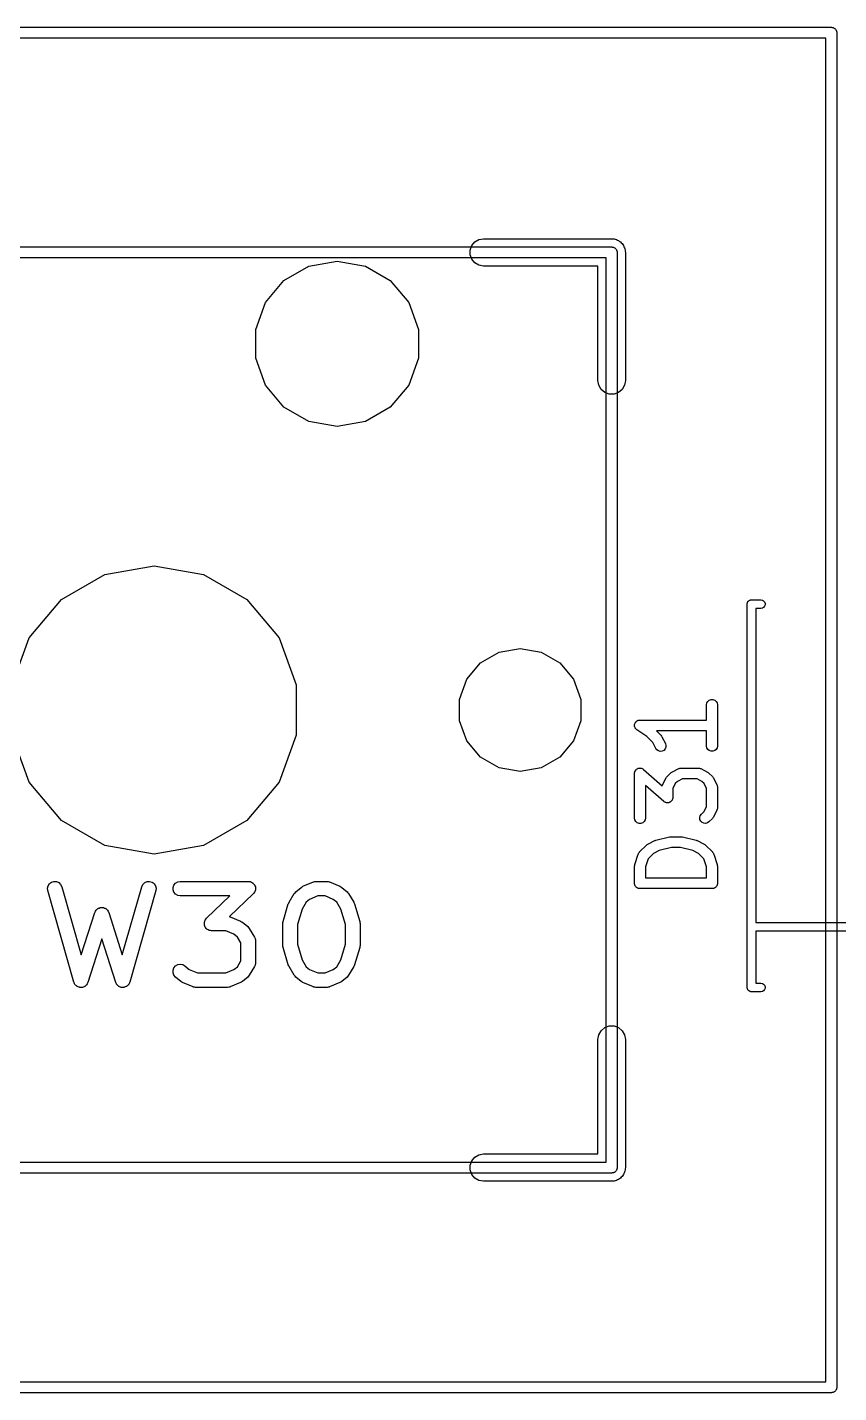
# Model space of a CAD drawing. Header units: millimetres. Extents: x 50 to 169, y 50 to 167.
# Drawn here: x 61.35 to 72.61, y 70.3 to 89.25 of the extents above; entities that cross this region are included whole.
import ezdxf

# ---------------------------------------------------------------- set-up
doc = ezdxf.new("R2010")
doc.units = ezdxf.units.MM
doc.layers.add('BLACK', color=7, linetype='Continuous')

# ---------------------------------------------------------------- blocks, each defined once
blk = doc.blocks.new('hhskb2-Cmts.User')
at = {"layer": 'BLACK'}
for p, q in [((43.65, -100.574), (56.35, -100.574)), ((56.35, -100.574), (56.3566, -100.575)), ((56.3566, -100.575), (56.3632, -100.575)), ((56.3632, -100.575), (56.3695, -100.577)), ((56.3695, -100.577), (56.3761, -100.578)), ((56.3761, -100.578), (56.3818, -100.582)), ((56.3818, -100.582), (56.3881, -100.584)), ((56.3881, -100.584), (56.3932, -100.588)), ((56.3932, -100.588), (56.399, -100.592)), ((56.399, -100.592), (56.4033, -100.597)), ((56.4033, -100.597), (56.4084, -100.601)), ((56.4084, -100.601), (56.4117, -100.607)), ((56.4117, -100.607), (56.416, -100.612)), ((56.416, -100.612), (56.4183, -100.618)), ((56.2738, -100.726), (43.7262, -100.726)), ((56.2738, -113.274), (56.2738, -100.726)), ((56.4183, -100.618), (56.4216, -100.624)), ((56.4216, -100.624), (56.4228, -100.631)), ((56.4228, -100.631), (56.425, -100.637)), ((56.425, -100.637), (56.425, -100.643)), ((56.425, -100.643), (56.4262, -100.65)), ((56.4262, -100.65), (56.4262, -113.35)), ((43.7262, -113.274), (56.2738, -113.274)), ((56.35, -113.426), (43.65, -113.426)), ((56.3566, -113.425), (56.35, -113.426)), ((56.3632, -113.425), (56.3566, -113.425)), ((56.3695, -113.423), (56.3632, -113.425)), ((56.3761, -113.422), (56.3695, -113.423)), ((56.3818, -113.418), (56.3761, -113.422)), ((56.3881, -113.416), (56.3818, -113.418)), ((56.3932, -113.412), (56.3881, -113.416)), ((56.399, -113.408), (56.3932, -113.412)), ((56.4033, -113.403), (56.399, -113.408)), ((56.4084, -113.399), (56.4033, -113.403)), ((56.4117, -113.393), (56.4084, -113.399)), ((56.416, -113.388), (56.4117, -113.393)), ((56.4183, -113.382), (56.416, -113.388)), ((56.4216, -113.376), (56.4183, -113.382)), ((56.4228, -113.369), (56.4216, -113.376)), ((56.425, -113.363), (56.4228, -113.369)), ((56.4262, -113.35), (56.425, -113.357)), ((56.425, -113.357), (56.425, -113.363))]:
    blk.add_line(p, q, dxfattribs=at)
blk = doc.blocks.new('hhskb2-Dwgs.User')
at = {"layer": 'BLACK'}
for p, q in [((40.602, -97.5258), (59.398, -97.5258)), ((59.398, -97.5258), (59.4046, -97.527)), ((59.4046, -97.527), (59.4112, -97.527)), ((59.4112, -97.527), (59.4175, -97.5292)), ((59.4175, -97.5292), (59.4241, -97.5304)), ((59.4241, -97.5304), (59.4298, -97.5337)), ((59.4298, -97.5337), (59.4361, -97.536)), ((59.4361, -97.536), (59.4412, -97.5403)), ((59.4412, -97.5403), (59.447, -97.5436)), ((59.447, -97.5436), (59.4513, -97.5487)), ((59.4513, -97.5487), (59.4564, -97.553)), ((59.4564, -97.553), (59.4597, -97.5588)), ((59.4597, -97.5588), (59.464, -97.5639)), ((59.464, -97.5639), (59.4663, -97.5702)), ((59.4663, -97.5702), (59.4696, -97.5759)), ((59.4696, -97.5759), (59.4708, -97.5825)), ((59.4708, -97.5825), (59.473, -97.5888)), ((59.3218, -97.6782), (40.6782, -97.6782)), ((59.3218, -116.322), (59.3218, -97.6782)), ((59.473, -97.5888), (59.473, -97.5954)), ((59.473, -97.5954), (59.4742, -97.602)), ((59.4742, -97.602), (59.4742, -116.398)), ((40.6782, -116.322), (59.3218, -116.322)), ((59.398, -116.474), (40.602, -116.474)), ((59.4046, -116.473), (59.398, -116.474)), ((59.4112, -116.473), (59.4046, -116.473)), ((59.4175, -116.471), (59.4112, -116.473)), ((59.4241, -116.47), (59.4175, -116.471)), ((59.4298, -116.466), (59.4241, -116.47)), ((59.4361, -116.464), (59.4298, -116.466)), ((59.4412, -116.46), (59.4361, -116.464)), ((59.447, -116.456), (59.4412, -116.46)), ((59.4513, -116.451), (59.447, -116.456)), ((59.4564, -116.447), (59.4513, -116.451)), ((59.4597, -116.441), (59.4564, -116.447)), ((59.464, -116.436), (59.4597, -116.441)), ((59.4663, -116.43), (59.464, -116.436)), ((59.4696, -116.424), (59.4663, -116.43)), ((59.4708, -116.417), (59.4696, -116.424)), ((59.473, -116.411), (59.4708, -116.417)), ((59.4742, -116.398), (59.473, -116.405)), ((59.473, -116.405), (59.473, -116.411))]:
    blk.add_line(p, q, dxfattribs=at)
blk = doc.blocks.new('hhskb2-F.SilkS')
at = {"layer": 'BLACK'}
for p, q in [((54.3844, -100.617), (54.407, -100.555)), ((54.407, -100.555), (54.4495, -100.504)), ((54.4495, -100.504), (54.5068, -100.471)), ((54.5068, -100.471), (54.572, -100.459)), ((54.572, -100.459), (56.35, -100.459)), ((56.35, -100.459), (56.3664, -100.462)), ((56.3664, -100.462), (56.3831, -100.462)), ((56.3831, -100.462), (56.3987, -100.468)), ((56.3987, -100.468), (56.4152, -100.471)), ((56.4152, -100.471), (56.4296, -100.479)), ((56.4296, -100.479), (56.4452, -100.485)), ((56.4452, -100.485), (56.458, -100.496)), ((56.458, -100.496), (56.4725, -100.504)), ((56.4725, -100.504), (56.4832, -100.517)), ((56.4832, -100.517), (56.4959, -100.528)), ((56.4959, -100.528), (56.5043, -100.542)), ((56.5043, -100.542), (56.515, -100.555)), ((56.515, -100.555), (56.5207, -100.57)), ((56.5207, -100.57), (56.529, -100.585)), ((56.529, -100.585), (56.5319, -100.601)), ((56.5319, -100.601), (56.5376, -100.617)), ((52.1476, -100.842), (52.54, -100.773)), ((52.54, -100.773), (52.9324, -100.842)), ((54.3844, -100.683), (54.3844, -100.617)), ((54.407, -100.745), (54.3844, -100.683)), ((54.4495, -100.796), (54.407, -100.745)), ((54.5068, -100.829), (54.4495, -100.796)), ((56.5376, -100.617), (56.5376, -100.634)), ((56.5376, -100.634), (56.5405, -100.65)), ((56.5405, -100.65), (56.5405, -102.428)), ((51.8025, -101.041), (52.1476, -100.842)), ((52.9324, -100.842), (53.2775, -101.041)), ((54.572, -100.84), (54.5068, -100.829)), ((56.1595, -100.84), (54.572, -100.84)), ((56.1595, -102.428), (56.1595, -100.84)), ((51.5464, -101.346), (51.8025, -101.041)), ((53.2775, -101.041), (53.5336, -101.346)), ((51.4101, -101.721), (51.5464, -101.346)), ((53.5336, -101.346), (53.6699, -101.721)), ((51.4101, -102.119), (51.4101, -101.721)), ((53.6699, -101.721), (53.6699, -102.119)), ((51.5464, -102.494), (51.4101, -102.119)), ((53.6699, -102.119), (53.5336, -102.494)), ((51.8025, -102.799), (51.5464, -102.494)), ((53.5336, -102.494), (53.2775, -102.799)), ((56.171, -102.493), (56.1595, -102.428)), ((56.2041, -102.55), (56.171, -102.493)), ((56.529, -102.493), (56.4959, -102.55)), ((56.5405, -102.428), (56.529, -102.493)), ((56.2547, -102.593), (56.2041, -102.55)), ((56.3169, -102.616), (56.2547, -102.593)), ((56.3831, -102.616), (56.3169, -102.616)), ((56.4452, -102.593), (56.3831, -102.616)), ((56.4959, -102.55), (56.4452, -102.593)), ((52.1476, -102.998), (51.8025, -102.799)), ((53.2775, -102.799), (52.9324, -102.998)), ((52.54, -103.067), (52.1476, -102.998)), ((52.9324, -102.998), (52.54, -103.067)), ((48.7134, -105.467), (49.3154, -105.119)), ((49.3154, -105.119), (50, -104.998)), ((50, -104.998), (50.6846, -105.119)), ((50.6846, -105.119), (51.2865, -105.467)), ((48.2666, -105.999), (48.7134, -105.467)), ((51.2865, -105.467), (51.7334, -105.999)), ((58.23, -105.53), (58.2309, -105.525)), ((58.23, -110.85), (58.23, -105.53)), ((58.2309, -105.52), (58.2327, -105.515)), ((58.2309, -105.525), (58.2309, -105.52)), ((58.2327, -105.515), (58.2336, -105.509)), ((58.2336, -105.509), (58.2362, -105.505)), ((58.2362, -105.505), (58.238, -105.5)), ((58.238, -105.5), (58.2414, -105.496)), ((58.2414, -105.496), (58.244, -105.491)), ((58.244, -105.491), (58.2481, -105.488)), ((58.2481, -105.488), (58.2514, -105.484)), ((58.2514, -105.484), (58.256, -105.481)), ((58.256, -105.481), (58.26, -105.478)), ((58.26, -105.478), (58.2649, -105.476)), ((58.2649, -105.476), (58.2695, -105.474)), ((58.2695, -105.474), (58.2747, -105.473)), ((58.2747, -105.473), (58.2796, -105.471)), ((58.2796, -105.471), (58.2848, -105.471)), ((58.2848, -105.471), (58.29, -105.47)), ((58.29, -105.47), (58.42, -105.47)), ((58.42, -105.47), (58.4405, -105.474)), ((58.4405, -105.474), (58.4586, -105.484)), ((58.4586, -105.484), (58.472, -105.5)), ((58.472, -105.5), (58.4791, -105.52)), ((58.4791, -105.54), (58.472, -105.56)), ((58.4791, -105.52), (58.4791, -105.54)), ((58.42, -105.59), (58.35, -105.59)), ((58.35, -105.59), (58.35, -109.95)), ((58.4405, -105.586), (58.42, -105.59)), ((58.4586, -105.576), (58.4405, -105.586)), ((58.472, -105.56), (58.4586, -105.576)), ((48.0289, -106.652), (48.2666, -105.999)), ((51.7334, -105.999), (51.9711, -106.652)), ((54.531, -106.346), (54.7879, -106.197)), ((54.7879, -106.197), (55.08, -106.146)), ((55.08, -106.146), (55.3721, -106.197)), ((55.3721, -106.197), (55.629, -106.346)), ((54.3403, -106.573), (54.531, -106.346)), ((55.629, -106.346), (55.8197, -106.573)), ((51.9711, -106.652), (51.9711, -107.348)), ((54.2388, -106.852), (54.3403, -106.573)), ((55.8197, -106.573), (55.9212, -106.852)), ((54.2388, -107.148), (54.2388, -106.852)), ((55.9212, -106.852), (55.9212, -107.148)), ((57.6849, -106.88), (57.7049, -106.863)), ((57.7049, -106.863), (57.7294, -106.854)), ((57.7294, -106.854), (57.7554, -106.854)), ((57.7554, -106.854), (57.7799, -106.863)), ((57.7799, -106.863), (57.7998, -106.88)), ((57.6674, -106.928), (57.6719, -106.902)), ((57.6674, -107.139), (57.6674, -106.928)), ((57.6719, -106.902), (57.6849, -106.88)), ((57.7998, -106.88), (57.8129, -106.902)), ((57.8129, -106.902), (57.8174, -106.928)), ((57.8174, -106.928), (57.8174, -107.5)), ((54.3403, -107.427), (54.2388, -107.148)), ((55.9212, -107.148), (55.8197, -107.427)), ((56.6675, -107.209), (56.6685, -107.205)), ((56.6685, -107.218), (56.6675, -107.209)), ((56.6685, -107.201), (56.6716, -107.192)), ((56.6685, -107.205), (56.6685, -107.201)), ((56.6685, -107.227), (56.6685, -107.218)), ((56.6699, -107.231), (56.6685, -107.227)), ((56.6704, -107.235), (56.6699, -107.231)), ((56.6744, -107.243), (56.6704, -107.235)), ((56.6716, -107.192), (56.6737, -107.184)), ((56.6737, -107.184), (56.676, -107.18)), ((56.6774, -107.251), (56.6744, -107.243)), ((56.676, -107.18), (56.6774, -107.176)), ((56.6774, -107.176), (56.6832, -107.169)), ((56.6832, -107.169), (56.6881, -107.162)), ((56.6881, -107.162), (56.6915, -107.16)), ((56.6915, -107.16), (56.6942, -107.156)), ((56.6942, -107.156), (56.7019, -107.152)), ((56.7019, -107.152), (56.7091, -107.147)), ((56.7091, -107.147), (56.7131, -107.145)), ((56.7131, -107.145), (56.7167, -107.143)), ((56.7167, -107.143), (56.7255, -107.142)), ((56.7255, -107.142), (56.7341, -107.139)), ((56.7341, -107.139), (56.7383, -107.14)), ((56.7383, -107.14), (56.7424, -107.139)), ((56.7424, -107.139), (57.6674, -107.139)), ((48.2666, -108.001), (48.0289, -107.348)), ((51.9711, -107.348), (51.7334, -108.001)), ((54.531, -107.654), (54.3403, -107.427)), ((55.8197, -107.427), (55.629, -107.654)), ((56.6801, -107.254), (56.6774, -107.251)), ((56.6819, -107.258), (56.6801, -107.254)), ((56.6884, -107.264), (56.6819, -107.258)), ((56.6942, -107.271), (56.6884, -107.264)), ((56.6978, -107.273), (56.6942, -107.271)), ((56.7008, -107.276), (56.6978, -107.273)), ((56.8375, -107.367), (56.7008, -107.276)), ((56.9188, -107.449), (56.8375, -107.367)), ((57.6674, -107.289), (56.9711, -107.289)), ((56.9711, -107.289), (57.0335, -107.351)), ((57.0335, -107.351), (57.0404, -107.361)), ((57.0404, -107.361), (57.0476, -107.371)), ((57.0476, -107.371), (57.0952, -107.466)), ((57.6674, -107.5), (57.6674, -107.289)), ((56.961, -107.533), (56.9188, -107.449)), ((56.9765, -107.554), (56.961, -107.533)), ((56.9983, -107.568), (56.9765, -107.554)), ((57.0236, -107.574), (56.9983, -107.568)), ((57.0495, -107.571), (57.0236, -107.574)), ((57.0728, -107.56), (57.0495, -107.571)), ((57.0907, -107.541), (57.0728, -107.56)), ((57.101, -107.517), (57.0907, -107.541)), ((57.0952, -107.466), (57.1026, -107.491)), ((57.1026, -107.491), (57.101, -107.517)), ((57.6719, -107.525), (57.6674, -107.5)), ((57.6849, -107.548), (57.6719, -107.525)), ((57.7049, -107.564), (57.6849, -107.548)), ((57.7294, -107.573), (57.7049, -107.564)), ((57.7554, -107.573), (57.7294, -107.573)), ((57.7799, -107.564), (57.7554, -107.573)), ((57.7998, -107.548), (57.7799, -107.564)), ((57.8129, -107.525), (57.7998, -107.548)), ((57.8174, -107.5), (57.8129, -107.525)), ((54.7879, -107.803), (54.531, -107.654)), ((55.08, -107.854), (54.7879, -107.803)), ((55.3721, -107.803), (55.08, -107.854)), ((55.629, -107.654), (55.3721, -107.803)), ((56.7049, -107.816), (56.7118, -107.813)), ((56.7118, -107.813), (56.7182, -107.809)), ((56.7182, -107.809), (56.7239, -107.809)), ((56.7239, -107.809), (56.7294, -107.807)), ((56.7294, -107.807), (56.7367, -107.807)), ((56.7367, -107.807), (56.7439, -107.805)), ((56.7439, -107.805), (56.7496, -107.807)), ((56.7496, -107.807), (56.7554, -107.807)), ((56.7554, -107.807), (56.7623, -107.809)), ((56.7623, -107.809), (56.7695, -107.811)), ((56.7695, -107.811), (56.7744, -107.814)), ((56.7744, -107.814), (56.7799, -107.816)), ((57.185, -107.861), (57.2803, -107.813)), ((57.2803, -107.813), (57.2844, -107.812)), ((57.2844, -107.812), (57.2882, -107.81)), ((57.2882, -107.81), (57.2968, -107.808)), ((57.2968, -107.808), (57.3052, -107.806)), ((57.3052, -107.806), (57.3096, -107.806)), ((57.3096, -107.806), (57.3138, -107.805)), ((57.3138, -107.805), (57.5519, -107.805)), ((57.5519, -107.805), (57.5562, -107.806)), ((57.5562, -107.806), (57.5605, -107.806)), ((57.5605, -107.806), (57.5689, -107.808)), ((57.5689, -107.808), (57.5776, -107.81)), ((57.5776, -107.81), (57.5813, -107.812)), ((57.5813, -107.812), (57.5854, -107.813)), ((57.5854, -107.813), (57.6807, -107.861)), ((48.7134, -108.533), (48.2666, -108.001)), ((51.7334, -108.001), (51.2865, -108.533)), ((56.6674, -107.88), (56.6687, -107.873)), ((56.6674, -108.5), (56.6674, -107.88)), ((56.6687, -107.873), (56.6688, -107.866)), ((56.6688, -107.866), (56.6709, -107.861)), ((56.6709, -107.861), (56.6719, -107.855)), ((56.6719, -107.855), (56.6756, -107.848)), ((56.6756, -107.848), (56.6782, -107.842)), ((56.6782, -107.842), (56.682, -107.837)), ((56.682, -107.837), (56.6849, -107.832)), ((56.6849, -107.832), (56.6905, -107.828)), ((56.6905, -107.828), (56.6954, -107.822)), ((56.6954, -107.822), (56.7004, -107.819)), ((56.7004, -107.819), (56.7049, -107.816)), ((56.7799, -107.816), (56.7855, -107.82)), ((56.7855, -107.82), (56.7918, -107.824)), ((56.7918, -107.824), (57.0518, -108.052)), ((57.0563, -108.037), (57.1039, -107.942)), ((57.1039, -107.942), (57.111, -107.933)), ((57.111, -107.933), (57.1179, -107.923)), ((57.1179, -107.923), (57.1655, -107.875)), ((57.1655, -107.875), (57.1754, -107.868)), ((57.1754, -107.868), (57.185, -107.861)), ((57.263, -107.99), (57.2326, -108.02)), ((57.3315, -107.955), (57.263, -107.99)), ((57.5342, -107.955), (57.3315, -107.955)), ((57.6027, -107.99), (57.5342, -107.955)), ((57.6331, -108.02), (57.6027, -107.99)), ((57.6807, -107.861), (57.6903, -107.868)), ((57.6903, -107.868), (57.7002, -107.875)), ((57.7002, -107.875), (57.7478, -107.923)), ((57.7478, -107.923), (57.7547, -107.933)), ((57.7547, -107.933), (57.7618, -107.942)), ((57.7618, -107.942), (57.8095, -108.037)), ((57.0739, -108.27), (56.8174, -108.046)), ((56.8174, -108.046), (56.8174, -108.5)), ((57.0518, -108.052), (57.0529, -108.045)), ((57.0529, -108.045), (57.055, -108.042)), ((57.055, -108.042), (57.0563, -108.037)), ((57.2326, -108.02), (57.1983, -108.089)), ((57.1983, -108.089), (57.1983, -108.214)), ((57.6674, -108.089), (57.6331, -108.02)), ((57.6674, -108.339), (57.6674, -108.089)), ((57.8095, -108.037), (57.8107, -108.042)), ((57.8107, -108.042), (57.8129, -108.045)), ((57.8129, -108.045), (57.8144, -108.054)), ((57.8144, -108.054), (57.8169, -108.062)), ((57.8169, -108.062), (57.8166, -108.067)), ((57.8166, -108.067), (57.8174, -108.071)), ((57.8174, -108.071), (57.8174, -108.357)), ((57.0802, -108.274), (57.0739, -108.27)), ((57.0858, -108.279), (57.0802, -108.274)), ((57.0913, -108.281), (57.0858, -108.279)), ((57.0962, -108.284), (57.0913, -108.281)), ((57.1034, -108.285), (57.0962, -108.284)), ((57.1103, -108.288), (57.1034, -108.285)), ((57.1161, -108.288), (57.1103, -108.288)), ((57.1218, -108.289), (57.1161, -108.288)), ((57.129, -108.288), (57.1218, -108.289)), ((57.1364, -108.288), (57.129, -108.288)), ((57.1418, -108.286), (57.1364, -108.288)), ((57.1475, -108.285), (57.1418, -108.286)), ((57.1539, -108.281), (57.1475, -108.285)), ((57.1608, -108.279), (57.1539, -108.281)), ((57.1653, -108.275), (57.1608, -108.279)), ((57.1703, -108.272), (57.1653, -108.275)), ((57.1752, -108.267), (57.1703, -108.272)), ((57.1808, -108.262), (57.1752, -108.267)), ((57.1837, -108.257), (57.1808, -108.262)), ((57.1875, -108.253), (57.1837, -108.257)), ((57.1901, -108.246), (57.1875, -108.253)), ((57.1938, -108.239), (57.1901, -108.246)), ((57.1948, -108.234), (57.1938, -108.239)), ((57.1969, -108.228), (57.1948, -108.234)), ((57.1971, -108.221), (57.1969, -108.228)), ((57.1983, -108.214), (57.1971, -108.221)), ((57.6331, -108.407), (57.6674, -108.339)), ((57.8129, -108.382), (57.8107, -108.386)), ((57.8144, -108.374), (57.8129, -108.382)), ((57.8169, -108.365), (57.8144, -108.374)), ((57.8174, -108.357), (57.8166, -108.361)), ((57.8166, -108.361), (57.8169, -108.365)), ((49.3154, -108.881), (48.7134, -108.533)), ((51.2865, -108.533), (50.6846, -108.881)), ((56.6719, -108.525), (56.6674, -108.5)), ((56.6849, -108.548), (56.6719, -108.525)), ((56.7049, -108.564), (56.6849, -108.548)), ((56.7294, -108.573), (56.7049, -108.564)), ((56.7554, -108.573), (56.7294, -108.573)), ((56.7799, -108.564), (56.7554, -108.573)), ((56.7998, -108.548), (56.7799, -108.564)), ((56.8129, -108.525), (56.7998, -108.548)), ((56.8174, -108.5), (56.8129, -108.525)), ((57.5724, -108.493), (57.5792, -108.468)), ((57.5747, -108.519), (57.5724, -108.493)), ((57.5857, -108.543), (57.5747, -108.519)), ((57.5792, -108.468), (57.5941, -108.446)), ((57.6041, -108.561), (57.5857, -108.543)), ((57.5941, -108.446), (57.6331, -108.407)), ((57.6277, -108.572), (57.6041, -108.561)), ((57.6537, -108.574), (57.6277, -108.572)), ((57.6788, -108.567), (57.6537, -108.574)), ((57.7002, -108.553), (57.6788, -108.567)), ((57.7478, -108.505), (57.7002, -108.553)), ((57.7547, -108.495), (57.7478, -108.505)), ((57.7618, -108.485), (57.7547, -108.495)), ((57.8095, -108.39), (57.7618, -108.485)), ((57.8107, -108.386), (57.8095, -108.39)), ((56.9623, -108.808), (57.1528, -108.76)), ((57.1528, -108.76), (57.1619, -108.759)), ((57.1619, -108.759), (57.171, -108.758)), ((57.171, -108.758), (57.3138, -108.758)), ((57.3138, -108.758), (57.3228, -108.759)), ((57.3228, -108.759), (57.332, -108.76)), ((57.332, -108.76), (57.5225, -108.808)), ((50, -109.002), (49.3154, -108.881)), ((50.6846, -108.881), (50, -109.002)), ((56.737, -108.97), (56.8322, -108.875)), ((56.8322, -108.875), (56.8421, -108.868)), ((56.8421, -108.868), (56.8517, -108.861)), ((56.8517, -108.861), (56.9469, -108.813)), ((57.0067, -108.951), (56.9297, -108.99)), ((56.9469, -108.813), (56.9548, -108.811)), ((56.9548, -108.811), (56.9623, -108.808)), ((57.1802, -108.908), (57.0067, -108.951)), ((57.3046, -108.908), (57.1802, -108.908)), ((57.4781, -108.951), (57.3046, -108.908)), ((57.5551, -108.99), (57.4781, -108.951)), ((57.5225, -108.808), (57.53, -108.811)), ((57.53, -108.811), (57.5378, -108.813)), ((57.5378, -108.813), (57.6331, -108.861)), ((57.6331, -108.861), (57.6427, -108.868)), ((57.6427, -108.868), (57.6526, -108.875)), ((57.6526, -108.875), (57.7478, -108.97)), ((56.6712, -109.142), (56.7188, -109)), ((56.7188, -109), (56.7209, -108.996)), ((56.7209, -108.996), (56.722, -108.992)), ((56.722, -108.992), (56.7271, -108.984)), ((56.7271, -108.984), (56.7313, -108.977)), ((56.7313, -108.977), (56.7345, -108.974)), ((56.7345, -108.974), (56.737, -108.97)), ((56.8556, -109.064), (56.8174, -109.178)), ((56.9297, -108.99), (56.8556, -109.064)), ((57.6292, -109.064), (57.5551, -108.99)), ((57.6674, -109.178), (57.6292, -109.064)), ((57.7478, -108.97), (57.7503, -108.974)), ((57.7503, -108.974), (57.7535, -108.977)), ((57.7535, -108.977), (57.7577, -108.984)), ((57.7577, -108.984), (57.7627, -108.992)), ((57.7627, -108.992), (57.7639, -108.996)), ((57.7639, -108.996), (57.7659, -109)), ((57.7659, -109), (57.8135, -109.142)), ((56.6674, -109.166), (56.6695, -109.154)), ((56.6674, -109.404), (56.6674, -109.166)), ((56.6695, -109.154), (56.6712, -109.142)), ((56.8174, -109.178), (56.8174, -109.329)), ((56.8174, -109.329), (57.6674, -109.329)), ((57.6674, -109.329), (57.6674, -109.178)), ((57.8135, -109.142), (57.8153, -109.154)), ((57.8153, -109.154), (57.8174, -109.166)), ((57.8174, -109.166), (57.8174, -109.404)), ((48.5198, -109.472), (48.5284, -109.438)), ((48.5235, -109.507), (48.5198, -109.472)), ((48.8863, -110.777), (48.5235, -109.507)), ((48.5284, -109.438), (48.5481, -109.409)), ((48.5481, -109.409), (48.5767, -109.388)), ((48.5767, -109.388), (48.6106, -109.378)), ((48.6106, -109.378), (48.6458, -109.381)), ((48.6458, -109.381), (48.678, -109.395)), ((48.678, -109.395), (48.7034, -109.42)), ((48.7034, -109.42), (48.7188, -109.452)), ((48.7188, -109.452), (48.9895, -110.399)), ((49.5591, -110.399), (49.8297, -109.452)), ((50.0251, -109.507), (49.6623, -110.777)), ((49.8297, -109.452), (49.8452, -109.42)), ((49.8452, -109.42), (49.8705, -109.395)), ((49.8705, -109.395), (49.9028, -109.381)), ((49.9028, -109.381), (49.938, -109.378)), ((49.938, -109.378), (49.9719, -109.388)), ((49.9719, -109.388), (50.0004, -109.409)), ((50.0004, -109.409), (50.0202, -109.438)), ((50.0202, -109.438), (50.0288, -109.472)), ((50.0288, -109.472), (50.0251, -109.507)), ((50.2628, -109.462), (50.2749, -109.429)), ((50.2628, -109.497), (50.2628, -109.462)), ((50.2749, -109.53), (50.2628, -109.497)), ((50.2749, -109.429), (50.2976, -109.402)), ((50.2976, -109.402), (50.3281, -109.384)), ((50.3281, -109.384), (50.3629, -109.378)), ((50.3629, -109.378), (51.3063, -109.378)), ((51.3063, -109.378), (51.3206, -109.38)), ((51.3206, -109.38), (51.335, -109.382)), ((51.335, -109.382), (51.3379, -109.383)), ((51.3379, -109.383), (51.341, -109.384)), ((51.341, -109.384), (51.3536, -109.391)), ((51.3536, -109.391), (51.3666, -109.398)), ((51.3666, -109.398), (51.3688, -109.4)), ((51.3688, -109.4), (51.3716, -109.402)), ((51.3716, -109.402), (51.3809, -109.413)), ((51.3809, -109.413), (51.3909, -109.423)), ((51.3909, -109.423), (51.3922, -109.426)), ((51.3922, -109.426), (51.3943, -109.429)), ((51.3943, -109.429), (51.3992, -109.442)), ((51.4014, -109.511), (51.3973, -109.525)), ((51.3992, -109.442), (51.405, -109.456)), ((51.4063, -109.497), (51.4014, -109.511)), ((51.405, -109.456), (51.4052, -109.459)), ((51.4052, -109.459), (51.4063, -109.462)), ((51.4063, -109.462), (51.4063, -109.476)), ((51.4063, -109.476), (51.4073, -109.491)), ((51.4073, -109.491), (51.4063, -109.494)), ((51.4063, -109.494), (51.4063, -109.497)), ((51.967, -109.522), (52.0395, -109.462)), ((52.0395, -109.462), (52.0527, -109.454)), ((52.0527, -109.454), (52.0655, -109.446)), ((52.0655, -109.446), (52.2106, -109.386)), ((52.2106, -109.386), (52.2129, -109.385)), ((52.2129, -109.385), (52.215, -109.384)), ((52.215, -109.384), (52.2301, -109.381)), ((52.2301, -109.381), (52.2451, -109.378)), ((52.2451, -109.378), (52.2474, -109.378)), ((52.2474, -109.378), (52.2497, -109.378)), ((52.2497, -109.378), (52.3949, -109.378)), ((52.3949, -109.378), (52.3972, -109.378)), ((52.3972, -109.378), (52.3995, -109.378)), ((52.3995, -109.378), (52.4145, -109.381)), ((52.4145, -109.381), (52.4296, -109.384)), ((52.4296, -109.384), (52.4316, -109.385)), ((52.4316, -109.385), (52.4339, -109.386)), ((52.4339, -109.386), (52.5791, -109.446)), ((52.5791, -109.446), (52.5919, -109.454)), ((52.5919, -109.454), (52.605, -109.462)), ((52.605, -109.462), (52.6776, -109.522)), ((56.6685, -109.411), (56.6674, -109.404)), ((56.6685, -109.417), (56.6685, -109.411)), ((56.6708, -109.423), (56.6685, -109.417)), ((56.6719, -109.43), (56.6708, -109.423)), ((56.6752, -109.436), (56.6719, -109.43)), ((56.6774, -109.442), (56.6752, -109.436)), ((56.6816, -109.447), (56.6774, -109.442)), ((56.6849, -109.452), (56.6816, -109.447)), ((56.69, -109.457), (56.6849, -109.452)), ((56.6942, -109.462), (56.69, -109.457)), ((56.6999, -109.465), (56.6942, -109.462)), ((56.7049, -109.469), (56.6999, -109.465)), ((56.711, -109.471), (56.7049, -109.469)), ((56.7167, -109.475), (56.711, -109.471)), ((56.7232, -109.476), (56.7167, -109.475)), ((56.7294, -109.478), (56.7232, -109.476)), ((56.7359, -109.478), (56.7294, -109.478)), ((56.7424, -109.479), (56.7359, -109.478)), ((57.7424, -109.479), (56.7424, -109.479)), ((57.7488, -109.478), (57.7424, -109.479)), ((57.7554, -109.478), (57.7488, -109.478)), ((57.7616, -109.476), (57.7554, -109.478)), ((57.768, -109.475), (57.7616, -109.476)), ((57.7737, -109.471), (57.768, -109.475)), ((57.7799, -109.469), (57.7737, -109.471)), ((57.7849, -109.465), (57.7799, -109.469)), ((57.7906, -109.462), (57.7849, -109.465)), ((57.7948, -109.457), (57.7906, -109.462)), ((57.7998, -109.452), (57.7948, -109.457)), ((57.8031, -109.447), (57.7998, -109.452)), ((57.8073, -109.442), (57.8031, -109.447)), ((57.8096, -109.436), (57.8073, -109.442)), ((57.8129, -109.43), (57.8096, -109.436)), ((57.814, -109.423), (57.8129, -109.43)), ((57.8162, -109.417), (57.814, -109.423)), ((57.8174, -109.404), (57.8162, -109.411)), ((57.8162, -109.411), (57.8162, -109.417)), ((50.2976, -109.557), (50.2749, -109.53)), ((50.3281, -109.575), (50.2976, -109.557)), ((50.3629, -109.581), (50.3281, -109.575)), ((51.0523, -109.581), (50.3629, -109.581)), ((50.7282, -109.89), (51.0523, -109.581)), ((51.3764, -109.553), (51.0466, -109.867)), ((51.385, -109.541), (51.3764, -109.553)), ((51.3943, -109.53), (51.385, -109.541)), ((51.3954, -109.527), (51.3943, -109.53)), ((51.3973, -109.525), (51.3954, -109.527)), ((51.7895, -109.934), (51.8621, -109.692)), ((51.8621, -109.692), (51.8678, -109.681)), ((51.8678, -109.681), (51.8723, -109.669)), ((51.8723, -109.669), (51.9449, -109.548)), ((51.9449, -109.548), (51.956, -109.535)), ((51.956, -109.535), (51.967, -109.522)), ((52.1103, -109.668), (52.0531, -109.763)), ((52.1578, -109.628), (52.1103, -109.668)), ((52.27, -109.581), (52.1578, -109.628)), ((52.3745, -109.581), (52.27, -109.581)), ((52.4868, -109.628), (52.3745, -109.581)), ((52.5343, -109.668), (52.4868, -109.628)), ((52.5915, -109.763), (52.5343, -109.668)), ((52.6776, -109.522), (52.6886, -109.535)), ((52.6886, -109.535), (52.6997, -109.548)), ((52.6997, -109.548), (52.7723, -109.669)), ((52.7723, -109.669), (52.7768, -109.681)), ((52.7768, -109.681), (52.7825, -109.692)), ((52.7825, -109.692), (52.855, -109.934)), ((48.9895, -110.399), (49.1775, -109.811)), ((49.1775, -109.811), (49.1794, -109.808)), ((49.1794, -109.808), (49.1803, -109.804)), ((49.1803, -109.804), (49.1876, -109.792)), ((49.1876, -109.792), (49.1939, -109.78)), ((49.1939, -109.78), (49.1969, -109.777)), ((49.1969, -109.777), (49.1991, -109.774)), ((49.1991, -109.774), (49.2099, -109.766)), ((49.2099, -109.766), (49.2201, -109.756)), ((49.2201, -109.756), (49.2238, -109.755)), ((49.2238, -109.755), (49.227, -109.752)), ((49.227, -109.752), (49.24, -109.748)), ((49.24, -109.748), (49.2527, -109.743)), ((49.2527, -109.743), (49.2568, -109.743)), ((49.2568, -109.743), (49.2606, -109.742)), ((49.2606, -109.742), (49.2743, -109.742)), ((49.2743, -109.742), (49.288, -109.742)), ((49.288, -109.742), (49.2918, -109.743)), ((49.2918, -109.743), (49.2959, -109.743)), ((49.2959, -109.743), (49.3085, -109.748)), ((49.3085, -109.748), (49.3216, -109.752)), ((49.3216, -109.752), (49.3248, -109.755)), ((49.3248, -109.755), (49.3285, -109.756)), ((49.3285, -109.756), (49.3387, -109.766)), ((49.3387, -109.766), (49.3495, -109.774)), ((49.3495, -109.774), (49.3516, -109.777)), ((49.3516, -109.777), (49.3546, -109.78)), ((49.3546, -109.78), (49.361, -109.792)), ((49.361, -109.792), (49.3683, -109.804)), ((49.3683, -109.804), (49.3692, -109.808)), ((49.3692, -109.808), (49.3711, -109.811)), ((49.3711, -109.811), (49.5591, -110.399)), ((50.7196, -109.901), (50.7282, -109.89)), ((51.0466, -109.867), (51.0507, -109.868)), ((51.0507, -109.868), (51.0528, -109.869)), ((51.0528, -109.869), (51.0551, -109.87)), ((51.0551, -109.87), (51.2002, -109.93)), ((52.0531, -109.763), (51.9885, -109.978)), ((52.6561, -109.978), (52.5915, -109.763)), ((50.6973, -109.952), (50.6982, -109.949)), ((50.6982, -109.966), (50.6973, -109.952)), ((50.6982, -109.946), (50.7032, -109.932)), ((50.6982, -109.949), (50.6982, -109.946)), ((50.6982, -109.981), (50.6982, -109.966)), ((50.6993, -109.984), (50.6982, -109.981)), ((50.6995, -109.987), (50.6993, -109.984)), ((50.7053, -110.001), (50.6995, -109.987)), ((50.7032, -109.932), (50.7073, -109.918)), ((50.7103, -110.014), (50.7053, -110.001)), ((50.7073, -109.918), (50.7092, -109.916)), ((50.7092, -109.916), (50.7103, -109.913)), ((50.7103, -109.913), (50.7196, -109.901)), ((50.7124, -110.017), (50.7103, -110.014)), ((50.7137, -110.02), (50.7124, -110.017)), ((50.7237, -110.03), (50.7137, -110.02)), ((50.733, -110.041), (50.7237, -110.03)), ((50.7358, -110.043), (50.733, -110.041)), ((50.738, -110.045), (50.7358, -110.043)), ((50.751, -110.052), (50.738, -110.045)), ((50.7635, -110.059), (50.751, -110.052)), ((50.7667, -110.059), (50.7635, -110.059)), ((50.7696, -110.061), (50.7667, -110.059)), ((50.784, -110.062), (50.7696, -110.061)), ((50.7983, -110.065), (50.784, -110.062)), ((50.9957, -110.065), (50.7983, -110.065)), ((51.1079, -110.112), (50.9957, -110.065)), ((51.2002, -109.93), (51.213, -109.938)), ((51.213, -109.938), (51.2262, -109.946)), ((51.2262, -109.946), (51.2988, -110.006)), ((51.2988, -110.006), (51.3097, -110.019)), ((51.3097, -110.019), (51.3208, -110.032)), ((51.3208, -110.032), (51.3934, -110.153)), ((51.7853, -109.963), (51.7878, -109.949)), ((51.7853, -110.266), (51.7853, -109.963)), ((51.7878, -109.949), (51.7895, -109.934)), ((51.9885, -109.978), (51.9885, -110.251)), ((52.6561, -110.251), (52.6561, -109.978)), ((52.855, -109.934), (52.8568, -109.949)), ((52.8568, -109.949), (52.8593, -109.963)), ((52.8593, -109.963), (52.8593, -110.266)), ((58.35, -109.95), (61.05, -109.95)), ((61.05, -110.07), (58.35, -110.07)), ((58.35, -110.07), (58.35, -110.79)), ((49.2743, -110.176), (49.0808, -110.78)), ((49.4678, -110.78), (49.2743, -110.176)), ((51.1554, -110.151), (51.1079, -110.112)), ((51.2047, -110.233), (51.1554, -110.151)), ((51.2047, -110.479), (51.2047, -110.233)), ((51.3934, -110.153), (51.3969, -110.162)), ((51.3969, -110.162), (51.4018, -110.17)), ((51.4018, -110.17), (51.4032, -110.178)), ((51.4032, -110.178), (51.406, -110.186)), ((51.406, -110.186), (51.4062, -110.196)), ((51.4062, -110.196), (51.4079, -110.205)), ((51.4079, -110.205), (51.4079, -110.508)), ((51.7878, -110.28), (51.7853, -110.266)), ((51.9885, -110.251), (52.0531, -110.466)), ((52.5915, -110.466), (52.6561, -110.251)), ((52.8593, -110.266), (52.8568, -110.28)), ((51.7895, -110.295), (51.7878, -110.28)), ((51.8621, -110.537), (51.7895, -110.295)), ((52.0531, -110.466), (52.1103, -110.562)), ((52.5343, -110.562), (52.5915, -110.466)), ((52.855, -110.295), (52.7825, -110.537)), ((52.8568, -110.28), (52.855, -110.295)), ((50.2627, -110.611), (50.2747, -110.578)), ((50.2629, -110.647), (50.2627, -110.611)), ((50.275, -110.68), (50.2629, -110.647)), ((50.2747, -110.578), (50.2973, -110.551)), ((50.2973, -110.551), (50.3278, -110.533)), ((50.3278, -110.533), (50.3625, -110.527)), ((50.3625, -110.527), (50.3973, -110.533)), ((50.3973, -110.533), (50.4279, -110.551)), ((50.4279, -110.551), (50.4887, -110.601)), ((50.4887, -110.601), (50.6009, -110.648)), ((50.6009, -110.648), (50.9957, -110.648)), ((50.9957, -110.648), (51.1079, -110.601)), ((51.1079, -110.601), (51.1554, -110.562)), ((51.1554, -110.562), (51.2047, -110.479)), ((51.3934, -110.56), (51.3208, -110.681)), ((51.3969, -110.551), (51.3934, -110.56)), ((51.4018, -110.542), (51.3969, -110.551)), ((51.4032, -110.534), (51.4018, -110.542)), ((51.406, -110.527), (51.4032, -110.534)), ((51.4062, -110.517), (51.406, -110.527)), ((51.4079, -110.508), (51.4062, -110.517)), ((51.8678, -110.548), (51.8621, -110.537)), ((51.8723, -110.56), (51.8678, -110.548)), ((51.9449, -110.681), (51.8723, -110.56)), ((52.1103, -110.562), (52.1578, -110.601)), ((52.1578, -110.601), (52.27, -110.648)), ((52.27, -110.648), (52.3745, -110.648)), ((52.3745, -110.648), (52.4868, -110.601)), ((52.4868, -110.601), (52.5343, -110.562)), ((52.7723, -110.56), (52.6997, -110.681)), ((52.7768, -110.548), (52.7723, -110.56)), ((52.7825, -110.537), (52.7768, -110.548)), ((48.8888, -110.783), (48.8863, -110.777)), ((48.89, -110.788), (48.8888, -110.783)), ((48.8964, -110.798), (48.89, -110.788)), ((48.9017, -110.809), (48.8964, -110.798)), ((48.9058, -110.813), (48.9017, -110.809)), ((48.9088, -110.818), (48.9058, -110.813)), ((48.9184, -110.825), (48.9088, -110.818)), ((48.9271, -110.834), (48.9184, -110.825)), ((48.9322, -110.836), (48.9271, -110.834)), ((48.9367, -110.839), (48.9322, -110.836)), ((48.9483, -110.843), (48.9367, -110.839)), ((48.9593, -110.848), (48.9483, -110.843)), ((49.0168, -110.844), (49.0056, -110.849)), ((49.0285, -110.841), (49.0168, -110.844)), ((49.033, -110.838), (49.0285, -110.841)), ((49.0382, -110.835), (49.033, -110.838)), ((49.0472, -110.827), (49.0382, -110.835)), ((49.057, -110.82), (49.0472, -110.827)), ((49.0602, -110.816), (49.057, -110.82)), ((49.0643, -110.812), (49.0602, -110.816)), ((49.07, -110.801), (49.0643, -110.812)), ((49.0768, -110.791), (49.07, -110.801)), ((49.0781, -110.785), (49.0768, -110.791)), ((49.0808, -110.78), (49.0781, -110.785)), ((49.4704, -110.785), (49.4678, -110.78)), ((49.4718, -110.791), (49.4704, -110.785)), ((49.4786, -110.801), (49.4718, -110.791)), ((49.4842, -110.812), (49.4786, -110.801)), ((49.4884, -110.816), (49.4842, -110.812)), ((49.4916, -110.82), (49.4884, -110.816)), ((49.5014, -110.827), (49.4916, -110.82)), ((49.5103, -110.835), (49.5014, -110.827)), ((49.5156, -110.838), (49.5103, -110.835)), ((49.5201, -110.841), (49.5156, -110.838)), ((49.5318, -110.844), (49.5201, -110.841)), ((49.543, -110.849), (49.5318, -110.844)), ((49.6003, -110.843), (49.5892, -110.848)), ((49.6119, -110.839), (49.6003, -110.843)), ((49.6163, -110.836), (49.6119, -110.839)), ((49.6215, -110.834), (49.6163, -110.836)), ((49.6302, -110.825), (49.6215, -110.834)), ((49.6398, -110.818), (49.6302, -110.825)), ((49.6428, -110.813), (49.6398, -110.818)), ((49.6468, -110.809), (49.6428, -110.813)), ((49.6521, -110.798), (49.6468, -110.809)), ((49.6586, -110.788), (49.6521, -110.798)), ((49.6598, -110.783), (49.6586, -110.788)), ((49.6623, -110.777), (49.6598, -110.783)), ((50.2978, -110.707), (50.275, -110.68)), ((50.3704, -110.767), (50.2978, -110.707)), ((50.3836, -110.775), (50.3704, -110.767)), ((50.3964, -110.783), (50.3836, -110.775)), ((50.5415, -110.843), (50.3964, -110.783)), ((50.5438, -110.844), (50.5415, -110.843)), ((50.5458, -110.845), (50.5438, -110.844)), ((50.5609, -110.848), (50.5458, -110.845)), ((51.0507, -110.845), (51.0356, -110.848)), ((51.0528, -110.844), (51.0507, -110.845)), ((51.0551, -110.843), (51.0528, -110.844)), ((51.2002, -110.783), (51.0551, -110.843)), ((51.213, -110.775), (51.2002, -110.783)), ((51.2262, -110.767), (51.213, -110.775)), ((51.2988, -110.707), (51.2262, -110.767)), ((51.3097, -110.694), (51.2988, -110.707)), ((51.3208, -110.681), (51.3097, -110.694)), ((51.956, -110.694), (51.9449, -110.681)), ((51.967, -110.707), (51.956, -110.694)), ((52.0395, -110.767), (51.967, -110.707)), ((52.0527, -110.775), (52.0395, -110.767)), ((52.0655, -110.783), (52.0527, -110.775)), ((52.2106, -110.843), (52.0655, -110.783)), ((52.2129, -110.844), (52.2106, -110.843)), ((52.215, -110.845), (52.2129, -110.844)), ((52.2301, -110.848), (52.215, -110.845)), ((52.4296, -110.845), (52.4145, -110.848)), ((52.4316, -110.844), (52.4296, -110.845)), ((52.4339, -110.843), (52.4316, -110.844)), ((52.5791, -110.783), (52.4339, -110.843)), ((52.5919, -110.775), (52.5791, -110.783)), ((52.605, -110.767), (52.5919, -110.775)), ((52.6776, -110.707), (52.605, -110.767)), ((52.6886, -110.694), (52.6776, -110.707)), ((52.6997, -110.681), (52.6886, -110.694)), ((58.35, -110.79), (58.42, -110.79)), ((58.42, -110.79), (58.4405, -110.794)), ((58.4405, -110.794), (58.4586, -110.804)), ((58.4586, -110.804), (58.472, -110.82)), ((58.472, -110.82), (58.4791, -110.84)), ((58.4791, -110.84), (58.4791, -110.86)), ((48.9649, -110.848), (48.9593, -110.848)), ((48.9703, -110.85), (48.9649, -110.848)), ((48.9824, -110.85), (48.9703, -110.85)), ((48.9945, -110.851), (48.9824, -110.85)), ((48.9999, -110.849), (48.9945, -110.851)), ((49.0056, -110.849), (48.9999, -110.849)), ((49.5486, -110.849), (49.543, -110.849)), ((49.554, -110.851), (49.5486, -110.849)), ((49.5661, -110.85), (49.554, -110.851)), ((49.5783, -110.85), (49.5661, -110.85)), ((49.5836, -110.848), (49.5783, -110.85)), ((49.5892, -110.848), (49.5836, -110.848)), ((50.5759, -110.851), (50.5609, -110.848)), ((50.5783, -110.851), (50.5759, -110.851)), ((50.5806, -110.851), (50.5783, -110.851)), ((51.016, -110.851), (50.5806, -110.851)), ((51.0183, -110.851), (51.016, -110.851)), ((51.0206, -110.851), (51.0183, -110.851)), ((51.0356, -110.848), (51.0206, -110.851)), ((52.2451, -110.851), (52.2301, -110.848)), ((52.2474, -110.851), (52.2451, -110.851)), ((52.2497, -110.851), (52.2474, -110.851)), ((52.3949, -110.851), (52.2497, -110.851)), ((52.3972, -110.851), (52.3949, -110.851)), ((52.3995, -110.851), (52.3972, -110.851)), ((52.4145, -110.848), (52.3995, -110.851)), ((58.2309, -110.855), (58.23, -110.85)), ((58.2309, -110.86), (58.2309, -110.855)), ((58.2327, -110.865), (58.2309, -110.86)), ((58.2336, -110.871), (58.2327, -110.865)), ((58.2362, -110.875), (58.2336, -110.871)), ((58.238, -110.88), (58.2362, -110.875)), ((58.2414, -110.884), (58.238, -110.88)), ((58.244, -110.889), (58.2414, -110.884)), ((58.2481, -110.892), (58.244, -110.889)), ((58.2514, -110.896), (58.2481, -110.892)), ((58.256, -110.899), (58.2514, -110.896)), ((58.26, -110.902), (58.256, -110.899)), ((58.2649, -110.904), (58.26, -110.902)), ((58.2695, -110.906), (58.2649, -110.904)), ((58.2747, -110.907), (58.2695, -110.906)), ((58.2796, -110.909), (58.2747, -110.907)), ((58.2848, -110.909), (58.2796, -110.909)), ((58.29, -110.91), (58.2848, -110.909)), ((58.42, -110.91), (58.29, -110.91)), ((58.4405, -110.906), (58.42, -110.91)), ((58.4586, -110.896), (58.4405, -110.906)), ((58.472, -110.88), (58.4586, -110.896)), ((58.4791, -110.86), (58.472, -110.88)), ((56.2041, -111.45), (56.2547, -111.407)), ((56.2547, -111.407), (56.3169, -111.384)), ((56.3169, -111.384), (56.3831, -111.384)), ((56.3831, -111.384), (56.4452, -111.407)), ((56.4452, -111.407), (56.4959, -111.45)), ((56.1595, -111.572), (56.171, -111.507)), ((56.1595, -113.159), (56.1595, -111.572)), ((56.171, -111.507), (56.2041, -111.45)), ((56.4959, -111.45), (56.529, -111.507)), ((56.529, -111.507), (56.5405, -111.572)), ((56.5405, -111.572), (56.5405, -113.35)), ((54.3844, -113.317), (54.407, -113.255)), ((54.407, -113.255), (54.4495, -113.204)), ((54.4495, -113.204), (54.5068, -113.171)), ((54.5068, -113.171), (54.572, -113.159)), ((54.572, -113.159), (56.1595, -113.159)), ((54.3844, -113.383), (54.3844, -113.317)), ((54.407, -113.445), (54.3844, -113.383)), ((54.4495, -113.496), (54.407, -113.445)), ((54.5068, -113.529), (54.4495, -113.496)), ((56.4725, -113.496), (56.458, -113.504)), ((56.4832, -113.483), (56.4725, -113.496)), ((56.4959, -113.472), (56.4832, -113.483)), ((56.5043, -113.458), (56.4959, -113.472)), ((56.515, -113.445), (56.5043, -113.458)), ((56.5207, -113.43), (56.515, -113.445)), ((56.529, -113.415), (56.5207, -113.43)), ((56.5319, -113.399), (56.529, -113.415)), ((56.5376, -113.383), (56.5319, -113.399)), ((56.5405, -113.35), (56.5376, -113.366)), ((56.5376, -113.366), (56.5376, -113.383)), ((54.572, -113.54), (54.5068, -113.529)), ((56.35, -113.54), (54.572, -113.54)), ((56.3664, -113.538), (56.35, -113.54)), ((56.3831, -113.538), (56.3664, -113.538)), ((56.3987, -113.532), (56.3831, -113.538)), ((56.4152, -113.529), (56.3987, -113.532)), ((56.4296, -113.521), (56.4152, -113.529)), ((56.4452, -113.515), (56.4296, -113.521)), ((56.458, -113.504), (56.4452, -113.515))]:
    blk.add_line(p, q, dxfattribs=at)

msp = doc.modelspace()

# ---------------------------------------------------------------- block references
for name in ['hhskb2-F.SilkS', 'hhskb2-Dwgs.User', 'hhskb2-Cmts.User']:
    msp.add_blockref(name, (13.113, 186.774))

doc.saveas('drawing.dxf')
